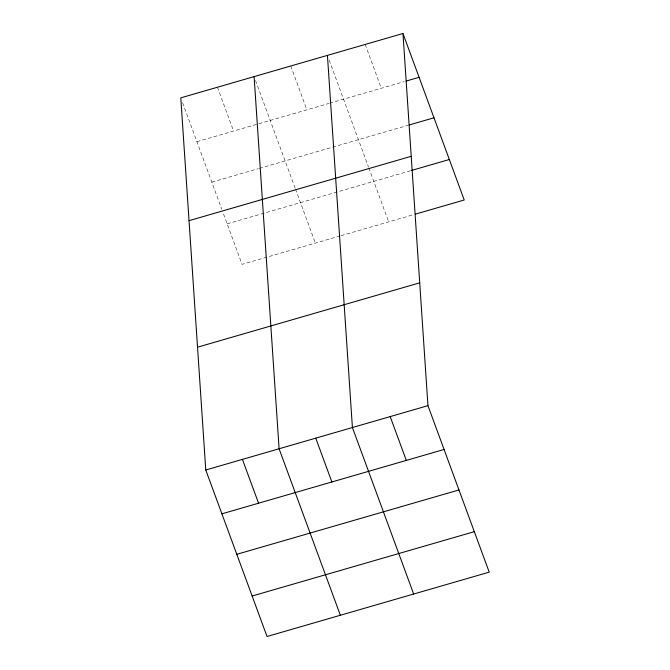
<?xml version="1.0" encoding="UTF-8"?>
<svg xmlns="http://www.w3.org/2000/svg" width="670" height="670" viewBox="0 0 670 670"><rect width="100%" height="100%" fill="white"/><g stroke="black" fill="none" stroke-linecap="round" stroke-linejoin="round"><path stroke-width="0.5" stroke-dasharray="3.35 2.51" d="M196.913 141.672L328.685 103.498M329.673 103.213L404.178 81.631M211.804 182.148L258.369 168.664M259.365 168.379L408.139 125.282M227.155 223.864L411.564 170.448M340.134 235.932L242.046 264.349L223.227 213.194M341.13 235.647L413.532 214.676M365.2 44.438L381.322 88.256M329.221 60.25L368.433 166.838M368.793 167.81L388.684 221.871M290.772 65.995L306.885 109.813M255.538 80.509L295.118 188.077M295.478 189.049L315.369 243.109M217.448 87.234L233.57 131.052M182.583 102.719L221.795 209.308"/><path stroke-width="1" d="M402.972 33.5L180.791 97.854L205.774 470.005L267.029 636.5L489.209 572.146L427.954 405.651L402.972 33.5L464.226 199.995L415.526 214.099M406.171 81.053L419.093 77.31M409.135 124.997L433.984 117.794M189.032 220.665L411.213 156.311M411.564 170.448L449.327 159.51M197.533 347.194L419.705 282.841M205.774 470.005L427.954 405.651M221.896 513.823L444.076 449.469M236.786 554.308L458.967 489.954M252.138 596.015L474.318 531.662M390.183 416.598L406.305 460.407M413.666 594.03L352.412 427.535L327.429 55.384M315.754 438.155L331.876 481.965M340.352 615.261L279.097 448.774L254.106 76.615M242.431 459.385L258.553 503.204"/></g></svg>
